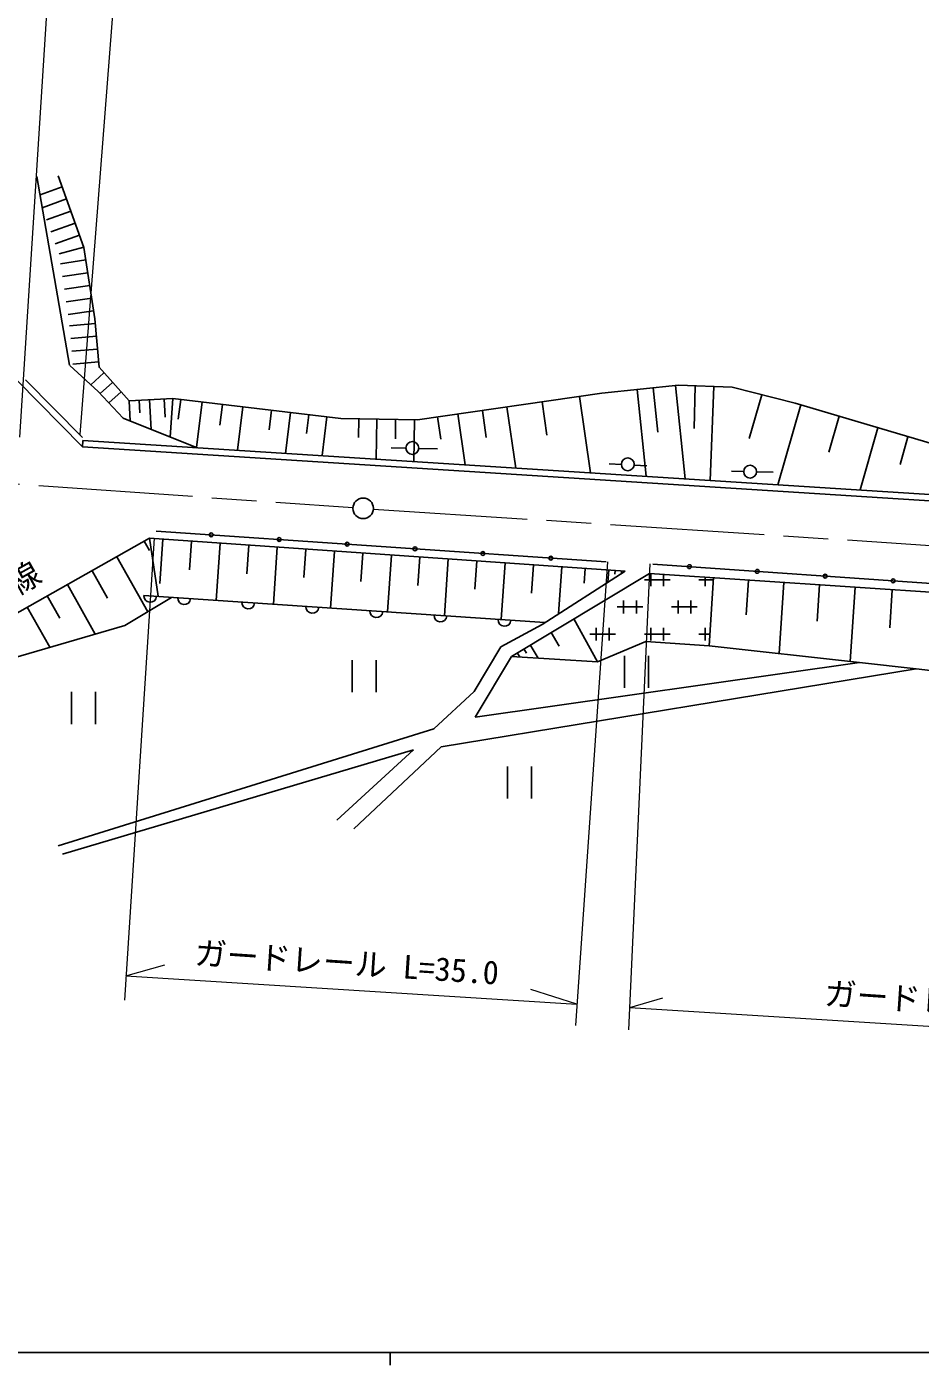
# Model space of a CAD drawing. Units: millimetres, scale not verified. Extents: x 40000 to 680000, y 20000 to 380000.
# Drawn here: x 139700 to 209282, y 204000 to 308219 of the extents above; entities that cross this region are included whole.
import ezdxf
from ezdxf.enums import TextEntityAlignment as Align

# ---------------------------------------------------------------- set-up
doc = ezdxf.new("R2010")
doc.units = ezdxf.units.MM
doc.header["$LTSCALE"] = 1000
doc.linetypes.add('CHAIN', pattern=[18.5, 12, -1.5, 3.5, -1.5])
for name, color, linetype, lineweight in [('M-BGD', 7, 'Continuous', 25), ('M-BMK', 2, 'CHAIN', 13), ('M-BMK-SRVR', 3, 'Continuous', 25), ('M-STR-HTXT', 7, 'Continuous', 13), ('M-TTL-BAND', 7, 'Continuous', 25)]:
    doc.layers.add(name, color=color, linetype=linetype, lineweight=lineweight)
doc.styles.add('ＭＳ ゴシック', font='')
doc.styles.get('ＭＳ ゴシック').set_extended_font_data('MS Gothic')

msp = doc.modelspace()

# ---------------------------------------------------------------- linework, layer by layer
at = {"layer": 'M-BGD'}
for p, q in [((140487, 296551), (143022, 281859)), ((142450, 295751), (140732, 295131)), ((142789, 294810), (140908, 294132)), ((143128, 293869), (141247, 293191)), ((143468, 292928), (141586, 292250)), ((143807, 291988), (141925, 291309)), ((144146, 291047), (142233, 290532)), ((144302, 290060), (142325, 289757)), ((144453, 289071), (142476, 288769)), ((144604, 288083), (142627, 287780)), ((144756, 287094), (142779, 286792)), ((144907, 286106), (142930, 285803)), ((145034, 285114), (143041, 284942)), ((145120, 284118), (143127, 283946)), ((145206, 283122), (143213, 282950)), ((143048, 281835), (145263, 279816)), ((145292, 282125), (143299, 281954)), ((144043, 275512), (138943, 280679)), ((144030, 276237), (139591, 280735)), ((145714, 281275), (144681, 280346)), ((146383, 280532), (145411, 279657)), ((145263, 279816), (147217, 277731)), ((147052, 279789), (146095, 278927)), ((170123, 277622), (184498, 279693)), ((182754, 279442), (183612, 273489)), ((184498, 279693), (190463, 280314)), ((187233, 279978), (187937, 273214)), ((188493, 280109), (188853, 276659)), ((190215, 280289), (190973, 273020)), ((190463, 280314), (194647, 280149)), ((191764, 280263), (191664, 276938)), ((193211, 280205), (192921, 272896)), ((194647, 280149), (199535, 278906)), ((196943, 279565), (195968, 276158)), ((147673, 279099), (151068, 279279)), ((147673, 279099), (147757, 277516)), ((148464, 279141), (148516, 278167)), ((149256, 279183), (149378, 276872)), ((150411, 279244), (150486, 277823)), ((151068, 279279), (150861, 276265)), ((151068, 279279), (164158, 277705)), ((151689, 279204), (151502, 277653)), ((153357, 279003), (152929, 275446)), ((154943, 278813), (154747, 277186)), ((156529, 278622), (156122, 275243)), ((158753, 278355), (158569, 276827)), ((175185, 278351), (175490, 276234)), ((177097, 278627), (177784, 273861)), ((179828, 279020), (180204, 276407)), ((199975, 278776), (198195, 272559)), ((199535, 278906), (215193, 274266)), ((147217, 277731), (152972, 275444)), ((160242, 278175), (159861, 275004)), ((161658, 278005), (161483, 276553)), ((163074, 277835), (162712, 274823)), ((164158, 277705), (170123, 277622)), ((165556, 277685), (165536, 276250)), ((166953, 277666), (166910, 274555)), ((168426, 277645), (168405, 276133)), ((169899, 277625), (169853, 274367)), ((171698, 277849), (171950, 276105)), ((173273, 278076), (173844, 274112)), ((202977, 277886), (202177, 275090)), ((205980, 276996), (204593, 272151)), ((208328, 276300), (207709, 274139)), ((144075, 276011), (144043, 275512)), ((144043, 275512), (330737, 263605)), ((144075, 276011), (330769, 264104)), ((168083, 275437), (169230, 275410)), ((170229, 275387), (171687, 275354)), ((185047, 274194), (186007, 274140)), ((187002, 274084), (187988, 274028)), ((194595, 273614), (195535, 273590)), ((196534, 273564), (197826, 273531)), ((149768, 268951), (184814, 266548)), ((122511, 253313), (149271, 268392)), ((148847, 268153), (149246, 267444)), ((149271, 268392), (186305, 265823)), ((149271, 268392), (149924, 263895)), ((150304, 268320), (150065, 264873)), ((152531, 268166), (152377, 265937)), ((154758, 268011), (154449, 263558)), ((156985, 267857), (156831, 265632)), ((146709, 266948), (149118, 262672)), ((159212, 267702), (158903, 263256)), ((161435, 267548), (161281, 265327)), ((163658, 267394), (163350, 262956)), ((165877, 267240), (165723, 265023)), ((168096, 267086), (167789, 262655)), ((170312, 266933), (170158, 264719)), ((144785, 265864), (145995, 263716)), ((172527, 266779), (172221, 262356)), ((174739, 266626), (174586, 264416)), ((176951, 266472), (176644, 262056)), ((179159, 266319), (179006, 264113)), ((186305, 265823), (179843, 261681)), ((181367, 266166), (181113, 262505)), ((183197, 266039), (183117, 264887)), ((185027, 265912), (184962, 264965)), ((185526, 265877), (185506, 265589)), ((186025, 265843), (186010, 265635)), ((188459, 266383), (241731, 262655)), ((142861, 264780), (145029, 260932)), ((177440, 259196), (188210, 265658)), ((187798, 265166), (189798, 265166)), ((188210, 265658), (241234, 262095)), ((188298, 265652), (188298, 264666)), ((189298, 265585), (189298, 264666)), ((192041, 265166), (193169, 265166)), ((192541, 265367), (192541, 264666)), ((192850, 260024), (193179, 265324)), ((195896, 265141), (195714, 262433)), ((198666, 264955), (198294, 259414)), ((201437, 264769), (201246, 261937)), ((141300, 263900), (142282, 262158)), ((150984, 263792), (147345, 261609)), ((148816, 263939), (180050, 261826)), ((204207, 264583), (203818, 258795)), ((207101, 264389), (206902, 261430)), ((139739, 263021), (141498, 259899)), ((185677, 263044), (187677, 263044)), ((186177, 263544), (186177, 262544)), ((187177, 263544), (187177, 262544)), ((189919, 263044), (191919, 263044)), ((190419, 263544), (190419, 262544)), ((191419, 263544), (191419, 262544)), ((147345, 261609), (136575, 258460)), ((179843, 261681), (176611, 259941)), ((182297, 262110), (184151, 258781)), ((180536, 261053), (181174, 259989)), ((183555, 260923), (185555, 260923)), ((184055, 261423), (184055, 260423)), ((185055, 261423), (185055, 260423)), ((187798, 260923), (189798, 260923)), ((188298, 261423), (188298, 260423)), ((189298, 261423), (189298, 260423)), ((192041, 260923), (192906, 260923)), ((192541, 261423), (192541, 260423)), ((176611, 259941), (174540, 256462)), ((178408, 259777), (178608, 259444)), ((178915, 260081), (179524, 259067)), ((184151, 258781), (187920, 260355)), ((187920, 260355), (192850, 260024)), ((204541, 258714), (192850, 260024)), ((165049, 258910), (165049, 256410)), ((166924, 256410), (166924, 258910)), ((174623, 254473), (177440, 259196)), ((204541, 258714), (174623, 254473)), ((184151, 258781), (177440, 259196)), ((177473, 259215), (177479, 259204)), ((177901, 259472), (178092, 259155)), ((186258, 259242), (186258, 256742)), ((188133, 256742), (188133, 259242)), ((208976, 258218), (204541, 258714)), ((208976, 258218), (171972, 252153)), ((233529, 255467), (208976, 258218)), ((143176, 256425), (143176, 253925)), ((145051, 253925), (145051, 256425)), ((174540, 256462), (171392, 253562)), ((171392, 253562), (142146, 244448)), ((142478, 243786), (169818, 251905)), ((169818, 251905), (163853, 246437)), ((171972, 252153), (165178, 245774)), ((177145, 250625), (177145, 248125)), ((179020, 248125), (179020, 250625))]:
    msp.add_line(p, q, dxfattribs=at)
msp.add_lwpolyline([(142136, 296624), (144155, 291021), (145002, 285483), (145328, 281705), (147673, 279099)], dxfattribs=at)
for centre in [(169730, 275416), (186507, 274152), (196034, 273572)]:
    msp.add_circle(centre, 500, dxfattribs=at)
for centre, radius, start, end in [((154072, 268656), 150, 0, 180), ((154072, 268656), 150, 180, 0), ((159360, 268293), 150, 0, 180), ((159360, 268293), 150, 180, 0), ((164647, 267931), 150, 0, 180), ((164647, 267931), 150, 180, 0), ((169935, 267568), 150, 0, 180), ((169935, 267568), 150, 180, 0), ((175222, 267206), 150, 0, 180), ((175222, 267206), 150, 180, 0), ((180510, 266843), 150, 0, 180), ((180510, 266843), 150, 180, 0), ((191303, 266184), 150, 0, 180), ((191303, 266184), 150, 180, 0), ((196590, 265814), 150, 0, 180), ((196590, 265814), 150, 180, 0), ((201877, 265444), 150, 0, 180), ((201877, 265444), 150, 180, 0), ((207164, 265074), 150, 0, 180), ((207164, 265074), 150, 180, 0), ((149314, 263905), 500, 176.13045, 356.13045), ((151961, 263726), 500, 176.13045, 356.13045), ((156950, 263388), 500, 176.13045, 356.13045), ((161938, 263051), 500, 176.13045, 356.13045), ((166927, 262714), 500, 176.13045, 356.13045), ((171916, 262376), 500, 176.13045, 356.13045), ((176904, 262039), 500, 176.13045, 356.13045)]:
    msp.add_arc(centre, radius, start, end, dxfattribs=at)
at = {"layer": 'M-BMK'}
for p, q in [((66819, 277701), (165100, 270778)), ((166696, 270670), (264622, 264270))]:
    msp.add_line(p, q, dxfattribs=at)
at = {"layer": 'M-BMK-SRVR'}
msp.add_circle((165898, 270722), 800, dxfattribs=at)
at = {"layer": 'M-STR-HTXT'}
for p, q in [((139148, 276260), (142043, 321703)), ((143865, 276467), (147345, 321371)), ((149623, 268389), (147304, 232433)), ((184917, 266567), (182432, 230444)), ((188231, 266401), (186574, 230113)), ((147425, 234318), (150452, 235167)), ((147425, 234318), (182547, 232114)), ((182547, 232114), (178952, 233261)), ((186654, 231856), (189225, 232598)), ((186654, 231856), (238891, 228578))]:
    msp.add_line(p, q, dxfattribs=at)
at = {"layer": 'M-TTL-BAND'}
for p, q in [((40000, 205000), (579000, 205000)), ((168000, 205000), (168000, 204000))]:
    msp.add_line(p, q, dxfattribs=at)

# ---------------------------------------------------------------- texts
at = {"layer": 'M-BGD', "style": 'ＭＳ ゴシック'}
msp.add_text('市道細井肥中口上村線', height=1833, rotation=29.233, dxfattribs=at).set_placement((119461, 252405), align=Align.BOTTOM_LEFT)
at = {"layer": 'M-STR-HTXT', "style": 'ＭＳ ゴシック'}
for s, p in [('ガードレール L=35.0', (152686, 234662)), ('ガードレール L=50.0', (201733, 231514))]:
    msp.add_text(s, height=1833, rotation=356.196, dxfattribs=at).set_placement(p, align=Align.BOTTOM_LEFT)

doc.saveas('drawing.dxf')
